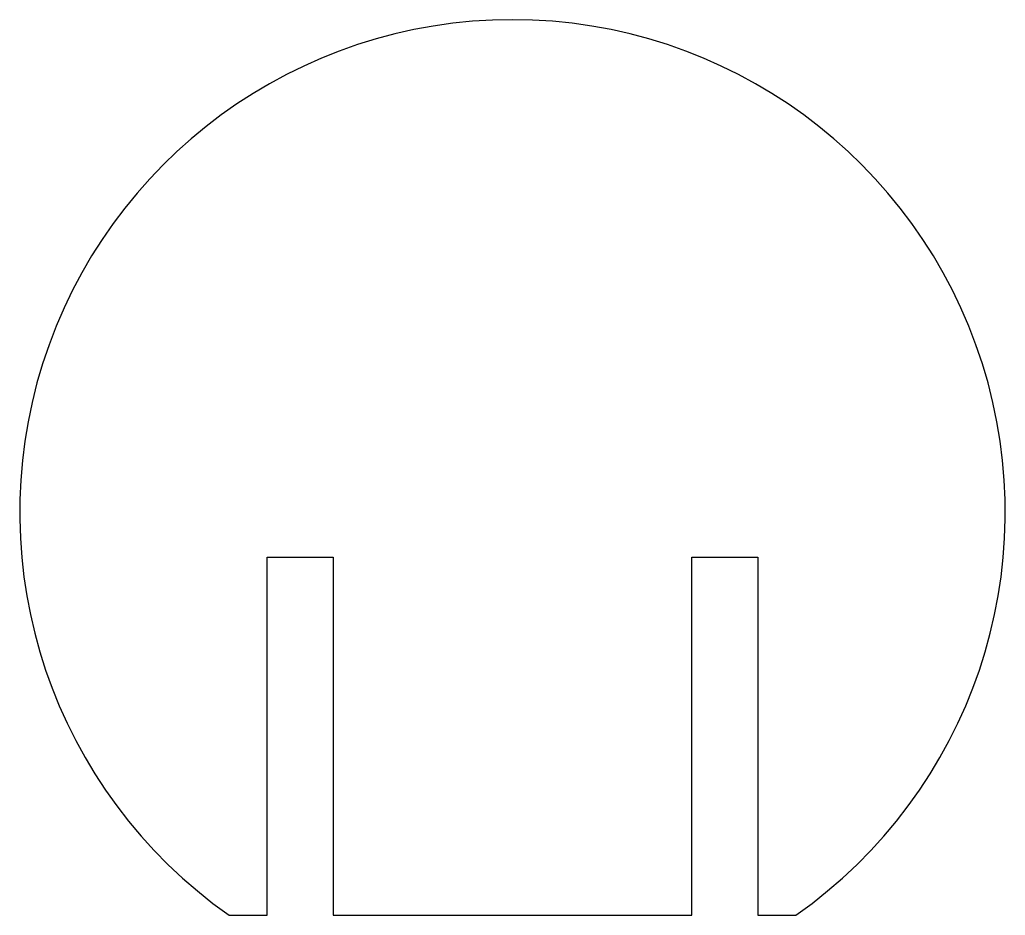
# Model space of a CAD drawing. Header units: inches. Extents: x -1.37 to 1.37, y -1.12 to 1.37.
import ezdxf

# ---------------------------------------------------------------- set-up
doc = ezdxf.new("R2010")
doc.units = ezdxf.units.IN
doc.header["$MEASUREMENT"] = 0

msp = doc.modelspace()

# ---------------------------------------------------------------- linework, layer by layer
msp.add_lwpolyline([(0.685, -0.125), (0.685, -1.125), (0.7906, -1.125, 3.162278), (-0.7906, -1.125), (-0.685, -1.125), (-0.685, -0.125), (-0.5, -0.125), (-0.5, -1.125), (0.5, -1.125), (0.5, -0.125)], format="xyb", close=True)

doc.saveas('drawing.dxf')
